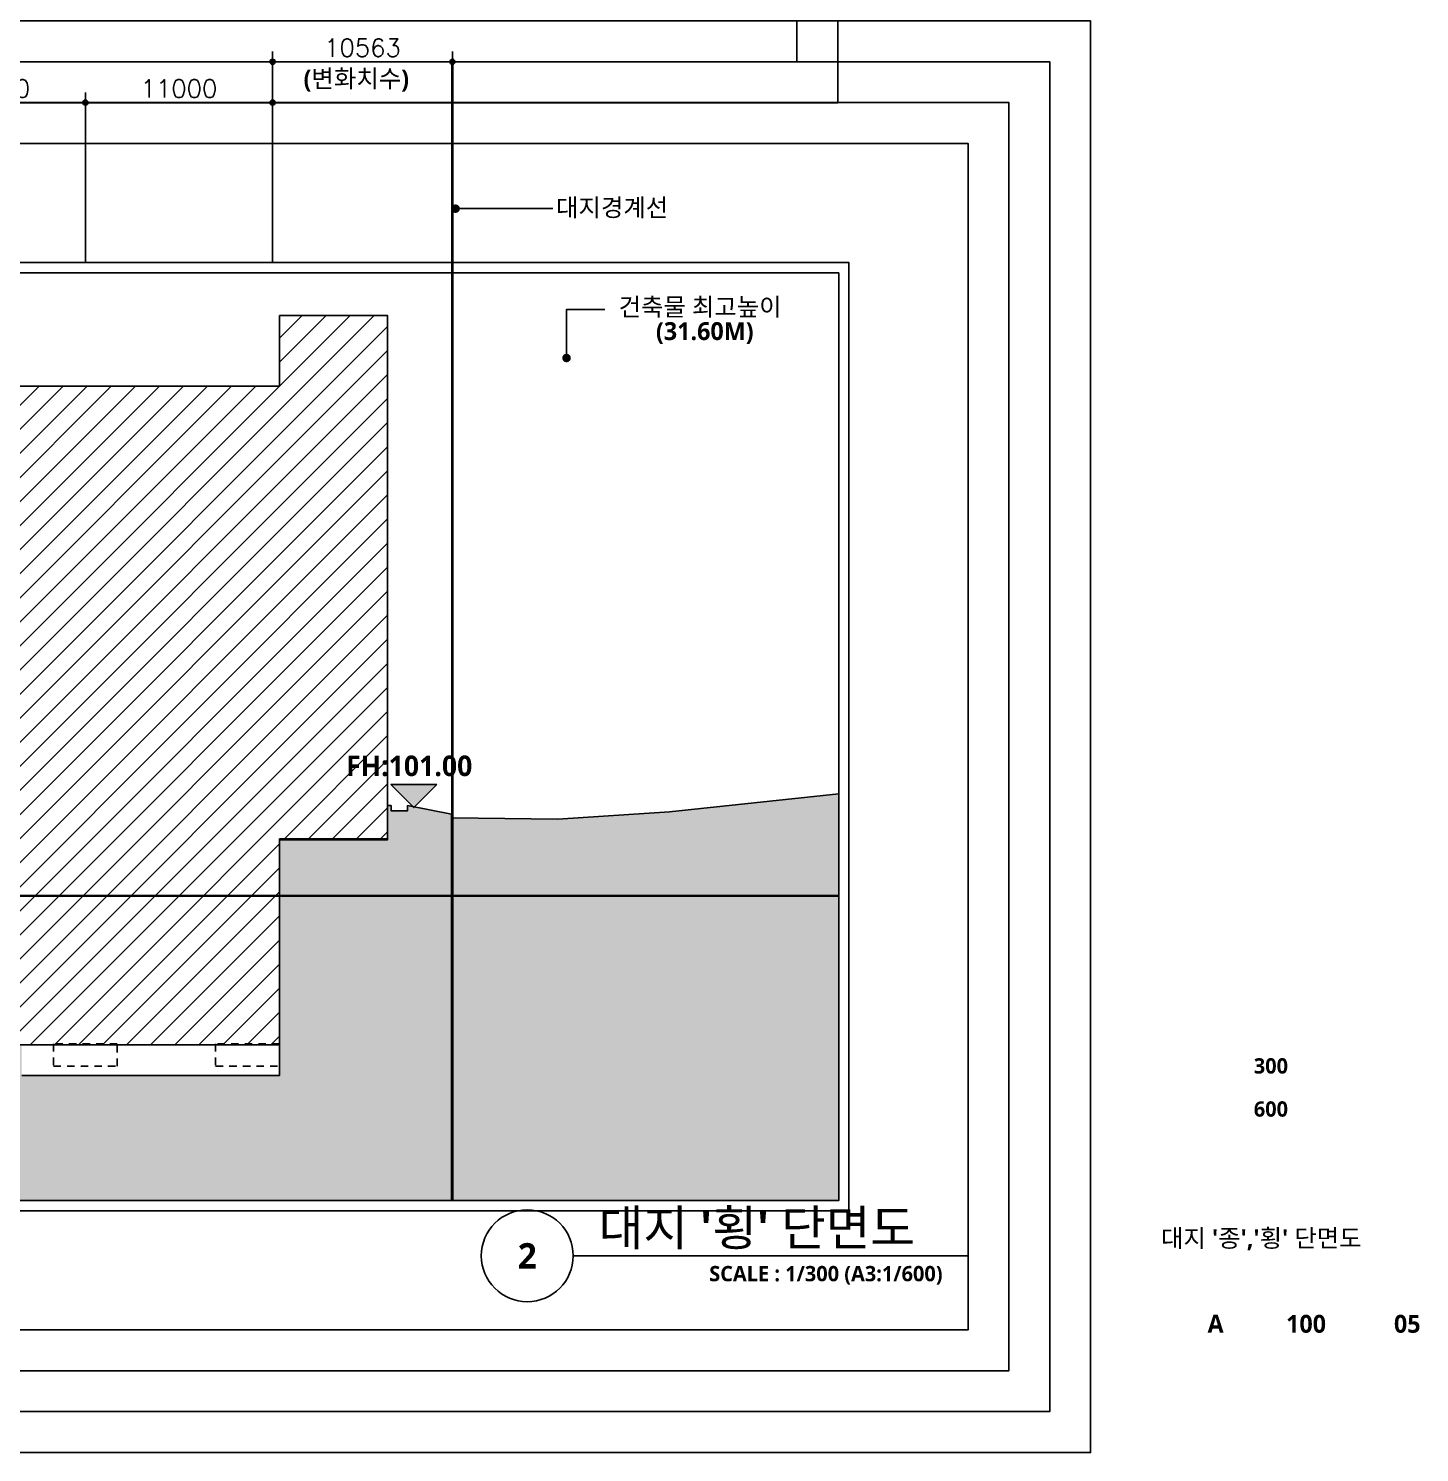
# Model space of a CAD drawing. Header units: millimetres. Extents: x 8456 to 190005487, y 619 to 455456909.
# Drawn here: x 160238 to 241967, y 619 to 84276 of the extents above; entities that cross this region are included whole.
import ezdxf
from ezdxf.enums import TextEntityAlignment as Align

# ---------------------------------------------------------------- set-up
doc = ezdxf.new("R2010")
doc.units = ezdxf.units.MM
doc.header["$LTSCALE"] = 400
doc.header["$MEASUREMENT"] = 0
doc.header["$PDSIZE"] = -10
doc.linetypes.add('HID', pattern=[2, 1.1, -0.9])
doc.layers.get('0').update_dxf_attribs({"linetype": 'CONTINUOUS'})
doc.layers.get('Defpoints').update_dxf_attribs({"color": 153, "linetype": 'CONTINUOUS'})
for name, color, linetype in [('A-ANNO-TITL', 7, 'CONTINUOUS'), ('AA-XXXX-TXT1', 2, 'CONTINUOUS'), ('AA-XXXX-TXT2', 3, 'CONTINUOUS'), ('elev', 8, 'CONTINUOUS'), ('HID', 3, 'HID')]:
    doc.layers.add(name, color=color, linetype=linetype)
doc.layers.add('Defpoint', color=161, linetype='CONTINUOUS', plot=False)
doc.styles.add('SH_대대리576', font='')
doc.styles.get("Standard").update_dxf_attribs({"font": 'SIMPLEX.shx'})
doc.styles.get('SH_대대리576').set_extended_font_data('NanumGothic', bold=True)
doc.dimstyles.new('SHP 600', dxfattribs={"dimscale": 300, "dimtxt": 3.5, "dimasz": 1, "dimexe": 2, "dimexo": 2, "dimgap": 1, "dimtad": 1, "dimdec": 0, "dimzin": 0, "dimdsep": 46, "dimtxsty": 'Standard', "dimblk": 'DIMDOT', "dimcen": 0.09, "dimclrt": 3, "dimadec": 0, "dimazin": 1, "dimtfac": 1, "dimtdec": 0, "dimtix": 1, "dimtmove": 2, "dimatfit": 0, "dimldrblk": 'DIMDOT', "dimfxl": 1, "dimtfillclr": 3, "dimtolj": 1, "dimtzin": 0, "dimarcsym": 0})

# ---------------------------------------------------------------- blocks, each defined once
blk = doc.blocks.new('DIMDOT')
at = {"color": 0}
blk.add_line((-2, 0), (2, 0), dxfattribs=at)
for radius in [0.5, 0.25]:
    blk.add_circle((0, 0), radius, dxfattribs=at)
blk = doc.blocks.new('*D90')
at = {"color": 0, "lineweight": -2}
for p, q in [((152583, 70519), (152583, 80519)), ((163583, 70519), (163583, 80519)), ((163283, 79919), (152883, 79919))]:
    blk.add_line(p, q, dxfattribs=at)
at = {"layer": 'Defpoints', "color": 0}
for p in [(152583, 79919), (152583, 69919), (163583, 69919)]:
    blk.add_point(p, dxfattribs=at)
at = {"color": 0, "linetype": 'ByBlock', "lineweight": -2, "xscale": 300, "yscale": 300, "zscale": 300, "rotation": 180}
blk.add_blockref('DIMDOT', (152583, 79919), dxfattribs=at)
at = {"color": 0, "linetype": 'ByBlock', "lineweight": -2, "xscale": 300, "yscale": 300, "zscale": 300}
blk.add_blockref('DIMDOT', (163583, 79919), dxfattribs=at)
at = {"color": 3, "insert": (158083, 80745), "char_height": 1050, "attachment_point": 5}
blk.add_mtext('\\A1;11000', dxfattribs=at)
blk = doc.blocks.new('*D91')
at = {"color": 0, "lineweight": -2}
for p, q in [((163583, 70519), (163583, 80519)), ((174583, 70519), (174583, 80519)), ((174283, 79919), (163883, 79919))]:
    blk.add_line(p, q, dxfattribs=at)
at = {"layer": 'Defpoints', "color": 0}
for p in [(163583, 79919), (163583, 69919), (174583, 69919)]:
    blk.add_point(p, dxfattribs=at)
at = {"color": 0, "linetype": 'ByBlock', "lineweight": -2, "xscale": 300, "yscale": 300, "zscale": 300, "rotation": 180}
blk.add_blockref('DIMDOT', (163583, 79919), dxfattribs=at)
at = {"color": 0, "linetype": 'ByBlock', "lineweight": -2, "xscale": 300, "yscale": 300, "zscale": 300}
blk.add_blockref('DIMDOT', (174583, 79919), dxfattribs=at)
at = {"color": 3, "insert": (169083, 80745), "char_height": 1050, "attachment_point": 5}
blk.add_mtext('\\A1;11000', dxfattribs=at)
blk = doc.blocks.new('*D92')
at = {"color": 0, "lineweight": -2}
for p, q in [((59983, 70519), (59983, 82919)), ((174583, 70519), (174583, 82919)), ((174283, 82319), (60283, 82319))]:
    blk.add_line(p, q, dxfattribs=at)
at = {"layer": 'Defpoints', "color": 0}
for p in [(59983, 82319), (59983, 69919), (174583, 69919)]:
    blk.add_point(p, dxfattribs=at)
at = {"color": 0, "linetype": 'ByBlock', "lineweight": -2, "xscale": 300, "yscale": 300, "zscale": 300, "rotation": 180}
blk.add_blockref('DIMDOT', (59983, 82319), dxfattribs=at)
at = {"color": 0, "linetype": 'ByBlock', "lineweight": -2, "xscale": 300, "yscale": 300, "zscale": 300}
blk.add_blockref('DIMDOT', (174583, 82319), dxfattribs=at)
at = {"color": 3, "insert": (117283, 83145), "char_height": 1050, "attachment_point": 5}
blk.add_mtext('\\A1;114600', dxfattribs=at)
blk = doc.blocks.new('*D106')
at = {"color": 0, "lineweight": -2}
for p, q in [((174583, 70519), (174583, 82917)), ((185146, 70519), (185146, 82917)), ((184846, 82317), (174883, 82317))]:
    blk.add_line(p, q, dxfattribs=at)
at = {"layer": 'Defpoints', "color": 0}
for p in [(174583, 82317), (174583, 69919), (185146, 69919)]:
    blk.add_point(p, dxfattribs=at)
at = {"color": 0, "linetype": 'ByBlock', "lineweight": -2, "xscale": 300, "yscale": 300, "zscale": 300, "rotation": 180}
blk.add_blockref('DIMDOT', (174583, 82317), dxfattribs=at)
at = {"color": 0, "linetype": 'ByBlock', "lineweight": -2, "xscale": 300, "yscale": 300, "zscale": 300}
blk.add_blockref('DIMDOT', (185146, 82317), dxfattribs=at)
at = {"color": 3, "insert": (179865, 83143), "char_height": 1050, "attachment_point": 5}
blk.add_mtext('\\A1;10563', dxfattribs=at)
blk = doc.blocks.new('*U116')
at = {"layer": 'A-ANNO-TITL'}
blk.add_line((0, 0), (3867, 0), dxfattribs=at)
blk.add_circle((-450, 0), 450, dxfattribs=at)
at = {"layer": 'AA-XXXX-TXT1', "style": 'SH_대대리576'}
blk.add_attdef('DWG.TITLE', (250, 100), '', height=350, dxfattribs=at)
at = {"layer": 'AA-XXXX-TXT1', "color": 7, "style": 'SH_대대리576'}
blk.add_attdef('NO1', text='', height=300, dxfattribs=at).set_placement((-450, 0), align=Align.MIDDLE)
at = {"layer": 'AA-XXXX-TXT1', "style": 'SH_대대리576'}
blk.add_attdef('SCALE', text='', height=150, dxfattribs=at).set_placement((3617, -100), align=Align.TOP_RIGHT)

msp = doc.modelspace()

# ---------------------------------------------------------------- hatches: boundary and pattern name
at = {"transparency": 33554687}
h = msp.add_hatch(color=256, dxfattribs=at)
h.dxf.hatch_style = 1
h.paths.add_polyline_path([(184230.4, 39860.3), (181530.4, 39860.3), (182880.4, 38510.3)])
at = {"layer": 'elev', "transparency": 33554687}
h = msp.add_hatch(dxfattribs=at)
h.set_pattern_fill('ANSI31', color=256, scale=8000)
h.set_pattern_definition([(45, (-558.8, -569.4), (-707.107, 707.107), [])])
h.paths.add_polyline_path([(60098, 24029.3), (60098, 34389.3), (59788, 34389.3), (59788, 42719.3), (75188, 42719.3), (75188, 63269.3), (174988, 63269.3), (174988, 63419.3), (174988, 67409.3), (181338, 67409.3), (181338, 36669.3), (174988, 36669.3), (174988, 24569.3), (75188, 24569.3), (75188, 23719.3), (68988, 23719.3), (68988, 22619.3), (60094.4, 22619.3)])
h = msp.add_hatch(color=256, dxfattribs=at)
h.dxf.hatch_style = 1
h.paths.add_polyline_path([(185090.7, 37910.6), (188219.6, 37867.4), (191348.4, 37824.2), (197900.4, 38249.7), (202872.4, 38785.8), (207844.4, 39321.8), (207844.4, 15419.3), (185095.6, 15419.3)])
h = msp.add_hatch(color=256, dxfattribs=at)
h.dxf.hatch_style = 1
h.paths.add_polyline_path([(34302.7, 36019.3), (39810.1, 36019.3), (39810.1, 32719.3), (38810.1, 32719.3), (38810.1, 32219.3), (40310.1, 32219.3), (40310.1, 36019.3), (40810.1, 36019.3), (40810.1, 36369.3), (42794.7, 36644.3), (44779.3, 36919.3), (47083.6, 36919.3), (49388, 36919.3), (49388, 36619.3), (49588, 36619.3), (49588, 36719.3), (57588, 36719.3), (57588, 36619.3), (57788, 36619.3), (57788, 36919.3), (59588, 36919.3), (59588, 36619.3), (59788, 36619.3), (59788, 34389.3), (59588, 34389.3), (59588, 22619.3), (59488, 22619.3), (59488, 22559.3), (69088, 22559.3), (69088, 22619.3), (69688.4, 23659.3), (75288, 23659.3), (75288, 23719.3), (75188, 23719.3), (75188, 24509.3), (82888, 24509.3), (82888, 22569.3), (90188, 22569.3), (90188, 24509.3), (93938, 24509.3), (93938, 22569.3), (101238, 22569.3), (101238, 24509.3), (104888, 24509.3), (104888, 22569.3), (112188, 22569.3), (112188, 24509.3), (116288, 24509.3), (116288, 22769.3), (122888, 22769.3), (122888, 24509.3), (127238, 24509.3), (127238, 22769.3), (133838, 22769.3), (133838, 24509.3), (138288, 24509.3), (138288, 22769.3), (144888, 22769.3), (144888, 24509.3), (149288, 24509.3), (149288, 22769.3), (155888, 22769.3), (155888, 24509.3), (159838, 24509.3), (159838, 22769.3), (174988, 22769.3), (174988, 36619.3), (181338, 36619.3), (181338, 38619.3), (181538, 38619.3), (181538, 38319.3), (182513, 38319.3), (182513, 38619.3), (183804.3, 38365), (185095.6, 38110.6), (185095.6, 15419.3), (34297.9, 15419.3)])

# ---------------------------------------------------------------- linework, layer by layer
at = {"const_width": 250}
for points in [[(185454.6, 73690.8, -1), (185204.6, 73690.8, -1)], [(191976.2, 64919.3, -1), (191726.2, 64919.3, -1)]]:
    msp.add_lwpolyline(points, format="xyb", close=True, dxfattribs=at)
for points in [[(185329.6, 73690.8), (191039.4, 73690.8)], [(191851.2, 64919.3), (191851.2, 67768.5), (194097.9, 67768.5)], [(191348.4, 37824.2), (197900.4, 38249.7), (207844.4, 39321.8)], [(185090.7, 37910.6), (191348.4, 37824.2)]]:
    msp.add_lwpolyline(points)
msp.add_lwpolyline([(184230.4, 39860.3), (181530.4, 39860.3), (182880.4, 38510.3)], close=True)
at = {"layer": 'Defpoint'}
for points in [[(24667.9, 165017.4), (207788.5, 165017.4), (207788.5, 79917.4), (24667.9, 79917.4)], [(27067.9, 162617.4), (205388.5, 162617.4), (205388.5, 82317.4), (27067.9, 82317.4)], [(19497.9, 84719.3), (222644.4, 84719.3), (222644.4, 619.3), (19497.9, 619.3)], [(21897.9, 82319.3), (220244.4, 82319.3), (220244.4, 3019.3), (21897.9, 3019.3)], [(24297.9, 79919.3), (217844.4, 79919.3), (217844.4, 5419.3), (24297.9, 5419.3)], [(26697.9, 77519.3), (215444.4, 77519.3), (215444.4, 7819.3), (26697.9, 7819.3)], [(33697.9, 70519.3), (208444.4, 70519.3), (208444.4, 14819.3), (33697.9, 14819.3)], [(34297.9, 69919.3), (207844.4, 69919.3), (207844.4, 15419.3), (34297.9, 15419.3)]]:
    msp.add_lwpolyline(points, close=True, dxfattribs=at)
at = {"layer": 'elev'}
for points in [[(60098, 24029.3), (60098, 34389.3), (59788, 34389.3), (59788, 42719.3), (75188, 42719.3), (75188, 63269.3), (174988, 63269.3), (174988, 63419.3), (174988, 67409.3), (181338, 67409.3), (181338, 36669.3), (174988, 36669.3), (174988, 24569.3), (75188, 24569.3), (75188, 23719.3), (68988, 23719.3), (68988, 22619.3), (60094.4, 22619.3)], [(185090.7, 37910.6), (188219.6, 37867.4), (191348.4, 37824.2), (197900.4, 38249.7), (202872.4, 38785.8), (207844.4, 39321.8), (207844.4, 15419.3), (185095.6, 15419.3)]]:
    msp.add_lwpolyline(points, close=True, dxfattribs=at)
msp.add_lwpolyline([(159838, 22769.3), (174988, 22769.3), (174988, 36619.3), (181338, 36619.3), (181338, 38619.3), (181538, 38619.3), (181538, 38319.3), (182513, 38319.3), (182513, 38619.3), (183804.3, 38365), (185095.6, 38110.6), (185095.6, 15419.3), (34297.9, 15419.3)], dxfattribs=at)
at = {"layer": 'HID', "const_width": 150}
for points in [[(185146, 82319.3), (185146, 15419.3)], [(207844.4, 33319.3), (34297.9, 33319.3)]]:
    msp.add_lwpolyline(points, dxfattribs=at)
at = {"layer": 'HID', "color": 8}
for points in [[(165458.1, 23319.3), (165458.1, 24619.3), (161708.1, 24619.3), (161708.1, 23319.3), (165458.1, 23319.3)], [(174983.1, 23319.3), (174983.1, 24619.3), (171233.1, 24619.3), (171233.1, 23319.3), (174983.1, 23319.3)]]:
    msp.add_lwpolyline(points, dxfattribs=at)

# ---------------------------------------------------------------- block references
ref = msp.add_blockref('*U116', (192244.2, 12178.8), dxfattribs=dict(xscale=6, yscale=6, zscale=6))
ref.add_attrib('SCALE', 'SCALE : 1/300 (A3:1/600)', dxfattribs={"layer": 'A-ANNO-TITL', "height": 900, "style": 'SH_대대리576'}).set_placement((213944.4, 11578.8), align=Align.TOP_RIGHT)
ref.add_attrib('DWG.TITLE', "대지 '횡' 단면도", (193744.2, 12778.8), dxfattribs={"layer": 'A-ANNO-TITL', "height": 2087.45, "style": 'SH_대대리576'})
ref.add_attrib('NO1', '2', dxfattribs={"layer": 'A-ANNO-TITL', "color": 7, "height": 1500, "style": 'SH_대대리576'}).set_placement((189544.2, 12178.8), align=Align.MIDDLE)

# ---------------------------------------------------------------- texts
at = {"layer": 'A-ANNO-TITL', "style": 'SH_대대리576'}
for s, height, p in [('300', 900, (233235.5, 23333.4)), ('600', 900, (233235.5, 20800.2)), ("대지 '종','횡' 단면도", 1050, (232670.3, 13191.8)), ('A', 1050, (229987.6, 8181.3)), ('100', 1050, (235300.8, 8181.3)), ('05', 1050, (241247.3, 8181.3))]:
    msp.add_text(s, height=height, dxfattribs=at).set_placement(p, align=Align.MIDDLE)
at = {"layer": 'AA-XXXX-TXT2', "style": 'SH_대대리576'}
for s, height, p in [('(변화치수)', 1050, (176399.8, 80804.2)), ('대지경계선', 1050, (191235.8, 73235.1)), ('건축물 최고높이', 1050, (194909, 67395.9)), ('(31.60M)', 1050, (197104.9, 65972.7)), ('FH:101.00', 1200, (178901.8, 40359.6))]:
    msp.add_text(s, height=height, dxfattribs=at).set_placement(p)

# ---------------------------------------------------------------- dimensions: what is measured, and where the dimension line sits
for base, p1, p2, picture, middle in [((59983.1, 82319.3), (174583.1, 69919.3), (59983.1, 69919.3), '*D92', (117283.1, 83145)), ((174583.1, 82317.4), (185146, 69919.3), (174583.1, 69919.3), '*D106', (179864.6, 83143.1)), ((152583.1, 79919.3), (163583.1, 69919.3), (152583.1, 69919.3), '*D90', (158083.1, 80745)), ((163583.1, 79919.3), (174583.1, 69919.3), (163583.1, 69919.3), '*D91', (169083.1, 80745))]:
    dim = msp.add_linear_dim(base=base, p1=p1, p2=p2, dimstyle='SHP 600')
    dim.commit()
    dim.dimension.update_dxf_attribs({"geometry": picture, "text_midpoint": middle})

doc.saveas('drawing.dxf')
